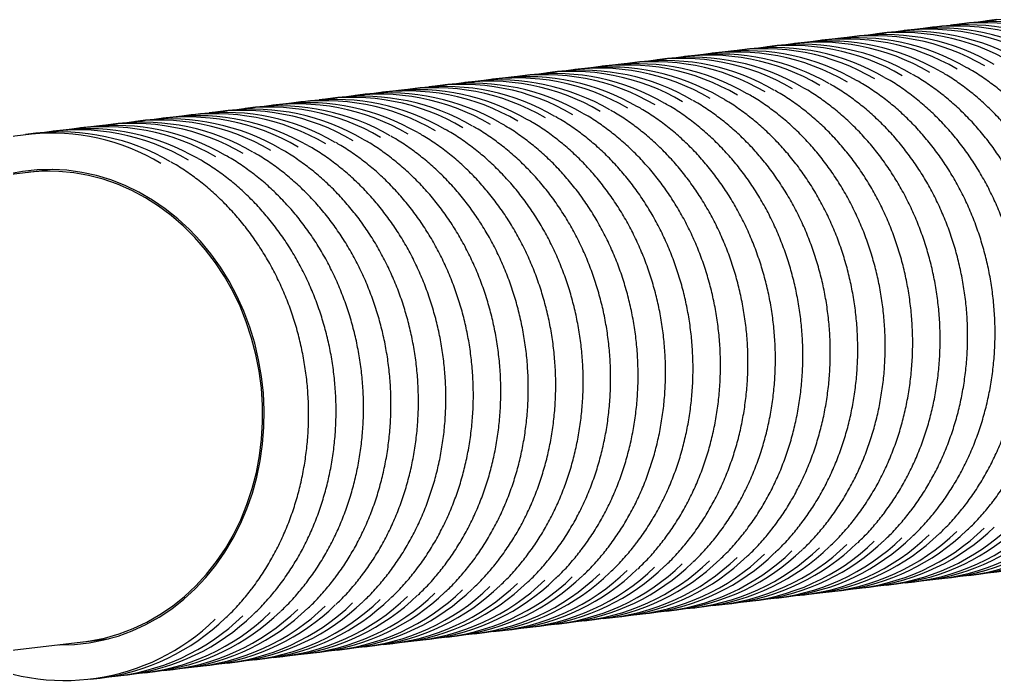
# Model space of a CAD drawing. Header units: millimetres. Extents: x 6 to 413, y 7 to 291.
# Drawn here: x 92.8 to 149.3, y 40.4 to 78.7 of the extents above; entities that cross this region are included whole.
import ezdxf

# ---------------------------------------------------------------- set-up
doc = ezdxf.new("R2010")
doc.units = ezdxf.units.MM

msp = doc.modelspace()

# ---------------------------------------------------------------- linework, layer by layer
at = {"color": 7, "linetype": 'Continuous', "lineweight": 25}
for p, q in [((149.4528, 78.6777), (148.864, 78.6081)), ((144.6753, 78.113), (144.0865, 78.0434)), ((146.2678, 78.3012), (145.679, 78.2316)), ((147.8603, 78.4894), (147.2715, 78.4198)), ((139.8978, 77.5483), (139.309, 77.4787)), ((141.4903, 77.7365), (140.9015, 77.6669)), ((143.0828, 77.9247), (142.494, 77.8551)), ((135.1203, 76.9836), (134.5316, 76.914)), ((136.7128, 77.1718), (136.1241, 77.1022)), ((138.3053, 77.36), (137.7166, 77.2904)), ((130.3428, 76.4189), (129.7541, 76.3493)), ((131.9353, 76.6071), (131.3466, 76.5375)), ((133.5278, 76.7953), (132.9391, 76.7257)), ((125.5653, 75.8542), (124.9766, 75.7846)), ((127.1578, 76.0424), (126.5691, 75.9728)), ((128.7503, 76.2306), (128.1616, 76.161)), ((120.7878, 75.2895), (120.1991, 75.2199)), ((122.3803, 75.4777), (121.7916, 75.4081)), ((123.9728, 75.6659), (123.3841, 75.5963)), ((116.0104, 74.7248), (115.4216, 74.6552)), ((117.6029, 74.913), (117.0141, 74.8434)), ((119.1954, 75.1012), (118.6066, 75.0316)), ((111.2329, 74.1601), (110.6441, 74.0905)), ((112.8254, 74.3483), (112.2366, 74.2787)), ((114.4179, 74.5365), (113.8291, 74.4669)), ((106.4554, 73.5954), (105.8666, 73.5258)), ((108.0479, 73.7836), (107.4591, 73.714)), ((109.6404, 73.9718), (109.0516, 73.9022)), ((101.6779, 73.0306), (101.0892, 72.9611)), ((103.2704, 73.2189), (102.6817, 73.1493)), ((104.8629, 73.4071), (104.2742, 73.3375)), ((96.9004, 72.4659), (96.3117, 72.3964)), ((98.4929, 72.6542), (97.9042, 72.5846)), ((100.0854, 72.8424), (99.4967, 72.7728)), ((93.7154, 72.0895), (93.1267, 72.0199)), ((95.3079, 72.2777), (94.7192, 72.2081)), ((94.7085, 69.9915), (78.8112, 68.1125)), ((94.7085, 69.9915), (93.2691, 69.8214)), ((147.8193, 46.4632), (148.4081, 46.5328)), ((143.0418, 45.8985), (143.6306, 45.9681)), ((144.6343, 46.0867), (145.2231, 46.1563)), ((146.2268, 46.275), (146.8156, 46.3446)), ((138.2644, 45.3338), (138.8531, 45.4034)), ((139.8568, 45.522), (140.4456, 45.5916)), ((141.4493, 45.7103), (142.0381, 45.7799)), ((133.4869, 44.7691), (134.0756, 44.8387)), ((135.0794, 44.9573), (135.6681, 45.0269)), ((136.6719, 45.1456), (137.2606, 45.2152)), ((128.7094, 44.2044), (129.2981, 44.274)), ((130.3019, 44.3926), (130.8906, 44.4622)), ((131.8944, 44.5809), (132.4831, 44.6505)), ((123.9319, 43.6397), (124.5206, 43.7093)), ((125.5244, 43.8279), (126.1131, 43.8975)), ((127.1169, 44.0162), (127.7056, 44.0858)), ((119.1544, 43.075), (119.7432, 43.1446)), ((120.7469, 43.2632), (121.3356, 43.3328)), ((122.3394, 43.4515), (122.9281, 43.5211)), ((82.0275, 40.9019), (97.9248, 42.781)), ((96.4854, 42.6108), (97.9248, 42.781)), ((114.3769, 42.5103), (114.9657, 42.5799)), ((115.9694, 42.6985), (116.5582, 42.7681)), ((117.5619, 42.8868), (118.1507, 42.9564)), ((109.5994, 41.9456), (110.1882, 42.0152)), ((111.1919, 42.1338), (111.7807, 42.2034)), ((112.7844, 42.3221), (113.3732, 42.3917)), ((104.822, 41.3809), (105.4107, 41.4505)), ((106.4145, 41.5691), (107.0032, 41.6387)), ((108.0069, 41.7574), (108.5957, 41.827)), ((100.0445, 40.8162), (100.6332, 40.8858)), ((101.637, 41.0044), (102.2257, 41.074)), ((103.2295, 41.1927), (103.8182, 41.2623)), ((96.8595, 40.4397), (97.4482, 40.5093)), ((98.452, 40.628), (99.0407, 40.6976))]:
    msp.add_line(p, q, dxfattribs=at)
at = {"color": 7, "linetype": 'Continuous', "lineweight": 25, "flags": 128}
for points in [[(95.0461, 42.4407), (95.097, 42.4398), (95.9586, 42.4618), (96.8146, 42.5539), (97.6608, 42.7157), (98.4928, 42.9462), (99.3063, 43.2444), (100.0973, 43.6086), (100.8617, 44.0371), (101.5957, 44.5277), (102.2953, 45.0778), (102.9572, 45.6846), (103.5779, 46.3452), (104.1542, 47.056), (104.6833, 47.8136), (105.1624, 48.6139), (105.5891, 49.453), (105.9613, 50.3265), (106.2769, 51.2301), (106.5345, 52.159), (106.7326, 53.1087), (106.8703, 54.0741), (106.947, 55.0505), (106.9621, 56.0328), (106.9156, 57.0161), (106.8078, 57.9953), (106.6392, 58.9654), (106.4106, 59.9215), (106.1233, 60.8587), (105.7787, 61.7723), (105.3785, 62.6575), (104.9249, 63.51), (104.42, 64.3252), (103.8665, 65.0992), (103.2671, 65.8278), (102.6251, 66.5075), (101.9435, 67.1348), (101.226, 67.7064), (100.476, 68.2195), (99.6976, 68.6714), (98.8946, 69.0598), (98.0711, 69.3828), (97.2314, 69.6386), (96.3796, 69.8261), (95.5202, 69.9443), (94.6575, 69.9924), (93.796, 69.9704), (92.9399, 69.8783), (92.0938, 69.7166)], [(96.4854, 42.6108), (96.8605, 42.6621), (97.7092, 42.8298), (98.5432, 43.0673), (99.3581, 43.3734), (100.1496, 43.7464), (100.9137, 44.1845), (101.6462, 44.6852), (102.3435, 45.2461), (103.0018, 45.8642), (103.6178, 46.5362), (104.1882, 47.2587), (104.7101, 48.028), (105.1807, 48.8399), (105.5976, 49.6902), (105.9586, 50.5746), (106.2619, 51.4884), (106.5057, 52.4268), (106.689, 53.385), (106.8107, 54.358), (106.8701, 55.3406), (106.867, 56.3279), (106.8015, 57.3145), (106.6737, 58.2954), (106.4845, 59.2654), (106.2347, 60.2196), (105.9257, 61.1529), (105.5592, 62.0605), (105.1369, 62.9375), (104.6611, 63.7796), (104.1344, 64.5822), (103.5594, 65.3412), (102.9391, 66.0526), (102.2767, 66.7127), (101.5758, 67.3181), (100.84, 67.8657), (100.0731, 68.3525), (99.2791, 68.776), (98.4622, 69.134), (97.6265, 69.4247), (96.7766, 69.6465), (95.9167, 69.7984), (95.0514, 69.8794), (94.1852, 69.8891), (93.3226, 69.8276), (93.2691, 69.8214)]]:
    msp.add_lwpolyline(points, dxfattribs=at)
at = {"color": 7, "linetype": 'Continuous', "lineweight": 25}
for centre, radius, start, end in [((150.2886, 66.0495), 12.6363, 59.4566, 98.76354), ((145.5111, 65.4848), 12.6363, 59.4566, 98.76354), ((146.0868, 65.5165), 12.6753, 59.6543, 96.39371), ((147.1036, 65.6731), 12.6363, 59.4566, 98.76354), ((147.6793, 65.7048), 12.6753, 59.6543, 96.39371), ((148.6961, 65.8613), 12.6363, 59.4566, 98.76354), ((149.2718, 65.893), 12.6753, 59.6543, 96.39371), ((140.7336, 64.9201), 12.6363, 59.4566, 98.76354), ((141.3093, 64.9518), 12.6753, 59.6543, 96.39371), ((142.3261, 65.1084), 12.6363, 59.4566, 98.76354), ((142.9018, 65.1401), 12.6753, 59.6543, 96.39371), ((143.9186, 65.2966), 12.6363, 59.4566, 98.76354), ((144.4943, 65.3283), 12.6753, 59.6543, 96.39371), ((135.9561, 64.3554), 12.6363, 59.4566, 98.76354), ((136.5318, 64.3871), 12.6753, 59.6543, 96.39371), ((137.5486, 64.5437), 12.6363, 59.4566, 98.76354), ((138.1243, 64.5754), 12.6753, 59.6543, 96.39371), ((139.1411, 64.7319), 12.6363, 59.4566, 98.76354), ((139.7168, 64.7636), 12.6753, 59.6543, 96.39371), ((131.1787, 63.7907), 12.6363, 59.4566, 98.76354), ((131.7543, 63.8224), 12.6753, 59.6543, 96.39371), ((132.7712, 63.979), 12.6363, 59.4566, 98.76354), ((133.3468, 64.0107), 12.6753, 59.6543, 96.39371), ((134.3637, 64.1672), 12.6363, 59.4566, 98.76354), ((134.9393, 64.1989), 12.6753, 59.6543, 96.39371), ((126.4012, 63.226), 12.6363, 59.4566, 98.76354), ((126.9768, 63.2577), 12.6753, 59.6543, 96.39371), ((127.9937, 63.4143), 12.6363, 59.4566, 98.76354), ((128.5693, 63.446), 12.6753, 59.6543, 96.39371), ((129.5862, 63.6025), 12.6363, 59.4566, 98.76354), ((130.1618, 63.6342), 12.6753, 59.6543, 96.39371), ((121.6237, 62.6613), 12.6363, 59.4566, 98.76354), ((122.1994, 62.693), 12.6753, 59.6543, 96.39371), ((123.2162, 62.8496), 12.6363, 59.4566, 98.76354), ((123.7919, 62.8813), 12.6753, 59.6543, 96.39371), ((124.8087, 63.0378), 12.6363, 59.4566, 98.76354), ((125.3844, 63.0695), 12.6753, 59.6543, 96.39371), ((116.8462, 62.0966), 12.6363, 59.4566, 98.76354), ((117.4219, 62.1283), 12.6753, 59.6543, 96.39371), ((118.4387, 62.2849), 12.6363, 59.4566, 98.76354), ((119.0144, 62.3166), 12.6753, 59.6543, 96.39371), ((120.0312, 62.4731), 12.6363, 59.4566, 98.76354), ((120.6069, 62.5048), 12.6753, 59.6543, 96.39371), ((112.0687, 61.5319), 12.6363, 59.4566, 98.76354), ((112.6444, 61.5636), 12.6753, 59.6543, 96.39371), ((113.6612, 61.7202), 12.6363, 59.4566, 98.76354), ((114.2369, 61.7519), 12.6753, 59.6543, 96.39371), ((115.2537, 61.9084), 12.6363, 59.4566, 98.76354), ((115.8294, 61.9401), 12.6753, 59.6543, 96.39371), ((107.2912, 60.9672), 12.6363, 59.4566, 98.76354), ((107.8669, 60.9989), 12.6753, 59.6543, 96.39371), ((108.8837, 61.1555), 12.6363, 59.4566, 98.76354), ((109.4594, 61.1872), 12.6753, 59.6543, 96.39371), ((110.4762, 61.3437), 12.6363, 59.4566, 98.76354), ((111.0519, 61.3754), 12.6753, 59.6543, 96.39371), ((102.5137, 60.4025), 12.6363, 59.4566, 98.76354), ((103.0894, 60.4342), 12.6753, 59.6543, 96.39371), ((104.1062, 60.5908), 12.6363, 59.4566, 98.76354), ((104.6819, 60.6225), 12.6753, 59.6543, 96.39371), ((105.6987, 60.779), 12.6363, 59.4566, 98.76354), ((106.2744, 60.8107), 12.6753, 59.6543, 96.39371), ((97.7363, 59.8378), 12.6363, 59.4566, 98.76354), ((98.3119, 59.8695), 12.6753, 59.6543, 96.39371), ((99.3288, 60.026), 12.6363, 59.4566, 98.76354), ((99.9044, 60.0578), 12.6753, 59.6543, 96.39371), ((100.9213, 60.2143), 12.6363, 59.4566, 98.76354), ((101.4969, 60.246), 12.6753, 59.6543, 96.39371), ((94.5984, 59.6185), 12.4771, 59.2764, 131.19443), ((95.1269, 59.4931), 12.6753, 59.6543, 96.39371), ((96.1438, 59.6496), 12.6363, 59.4566, 98.76354), ((96.7194, 59.6813), 12.6753, 59.6543, 96.39371), ((145.252, 58.924), 12.6762, 277.08526, 314.15208), ((146.2717, 59.0201), 12.649, 274.73671, 314.17639), ((146.8445, 59.1122), 12.6762, 277.08526, 314.15208), ((147.8642, 59.2083), 12.649, 274.73671, 314.17639), ((139.9017, 58.2672), 12.649, 274.73671, 314.17639), ((140.4745, 58.3593), 12.6762, 277.08526, 314.15208), ((141.4942, 58.4554), 12.649, 274.73671, 314.17639), ((142.067, 58.5475), 12.6762, 277.08526, 314.15208), ((143.0867, 58.6436), 12.649, 274.73671, 314.17639), ((143.6595, 58.7358), 12.6762, 277.08526, 314.15208), ((144.6792, 58.8319), 12.649, 274.73671, 314.17639), ((135.1242, 57.7025), 12.649, 274.73671, 314.17639), ((135.697, 57.7946), 12.6762, 277.08526, 314.15208), ((136.7167, 57.8907), 12.649, 274.73671, 314.17639), ((137.2895, 57.9828), 12.6762, 277.08526, 314.15208), ((138.3092, 58.0789), 12.649, 274.73671, 314.17639), ((138.882, 58.1711), 12.6762, 277.08526, 314.15208), ((130.3467, 57.1378), 12.649, 274.73671, 314.17639), ((130.9195, 57.2299), 12.6762, 277.08526, 314.15208), ((131.9392, 57.326), 12.649, 274.73671, 314.17639), ((132.512, 57.4181), 12.6762, 277.08526, 314.15208), ((133.5317, 57.5142), 12.649, 274.73671, 314.17639), ((134.1045, 57.6064), 12.6762, 277.08526, 314.15208), ((125.5693, 56.5731), 12.649, 274.73671, 314.17639), ((126.1421, 56.6652), 12.6762, 277.08526, 314.15208), ((127.1618, 56.7613), 12.649, 274.73671, 314.17639), ((127.7346, 56.8534), 12.6762, 277.08526, 314.15208), ((128.7543, 56.9495), 12.649, 274.73671, 314.17639), ((129.3271, 57.0417), 12.6762, 277.08526, 314.15208), ((120.7918, 56.0084), 12.649, 274.73671, 314.17639), ((121.3646, 56.1005), 12.6762, 277.08526, 314.15208), ((122.3843, 56.1966), 12.649, 274.73671, 314.17639), ((122.9571, 56.2887), 12.6762, 277.08526, 314.15208), ((123.9768, 56.3848), 12.649, 274.73671, 314.17639), ((124.5496, 56.477), 12.6762, 277.08526, 314.15208), ((116.0143, 55.4437), 12.649, 274.73671, 314.17639), ((116.5871, 55.5358), 12.6762, 277.08526, 314.15208), ((117.6068, 55.6319), 12.649, 274.73671, 314.17639), ((118.1796, 55.724), 12.6762, 277.08526, 314.15208), ((119.1993, 55.8201), 12.649, 274.73671, 314.17639), ((119.7721, 55.9123), 12.6762, 277.08526, 314.15208), ((111.2368, 54.879), 12.649, 274.73671, 314.17639), ((111.8096, 54.9711), 12.6762, 277.08526, 314.15208), ((112.8293, 55.0672), 12.649, 274.73671, 314.17639), ((113.4021, 55.1593), 12.6762, 277.08526, 314.15208), ((114.4218, 55.2554), 12.649, 274.73671, 314.17639), ((114.9946, 55.3476), 12.6762, 277.08526, 314.15208), ((106.4593, 54.3143), 12.649, 274.73671, 314.17639), ((107.0321, 54.4064), 12.6762, 277.08526, 314.15208), ((108.0518, 54.5025), 12.649, 274.73671, 314.17639), ((108.6246, 54.5946), 12.6762, 277.08526, 314.15208), ((109.6443, 54.6907), 12.649, 274.73671, 314.17639), ((110.2171, 54.7829), 12.6762, 277.08526, 314.15208), ((101.6818, 53.7496), 12.649, 274.73671, 314.17639), ((102.2546, 53.8417), 12.6762, 277.08526, 314.15208), ((103.2743, 53.9378), 12.649, 274.73671, 314.17639), ((103.8471, 54.0299), 12.6762, 277.08526, 314.15208), ((104.8668, 54.126), 12.649, 274.73671, 314.17639), ((105.4396, 54.2182), 12.6762, 277.08526, 314.15208), ((96.9044, 53.1849), 12.649, 274.73671, 314.17639), ((97.4772, 53.277), 12.6762, 277.08526, 314.15208), ((98.4968, 53.3731), 12.649, 274.73671, 314.17639), ((99.0696, 53.4652), 12.6762, 277.08526, 314.15208), ((100.0893, 53.5613), 12.649, 274.73671, 314.17639), ((100.6621, 53.6535), 12.6762, 277.08526, 314.15208), ((95.3981, 52.8539), 12.4866, 242.31721, 314.34893), ((95.8847, 53.0888), 12.6762, 277.08526, 314.15208)]:
    msp.add_arc(centre, radius, start, end, dxfattribs=at)
for points, knots in [([(152.4833, 51.2191), (152.5816, 51.3525), (152.8655, 51.7377), (153.3016, 52.4058), (153.775, 53.2332), (154.2001, 54.0951), (154.5759, 54.9873), (154.9007, 55.9066), (155.1733, 56.8491), (155.3925, 57.8111), (155.5576, 58.7889), (155.6678, 59.7785), (155.7227, 60.7759), (155.7221, 61.7773), (155.666, 62.7787), (155.5546, 63.7759), (155.3884, 64.7652), (155.1679, 65.7426), (154.8942, 66.7041), (154.5682, 67.646), (154.1913, 68.5644), (153.7649, 69.4559), (153.2908, 70.3167), (152.7707, 71.1435), (152.2069, 71.9329), (151.6015, 72.6819), (150.9569, 73.3875), (150.2756, 74.0465), (149.5608, 74.6576), (148.8135, 75.2137), (148.2052, 75.6217), (147.8388, 75.8241), (147.7397, 75.8789)], [0, 0, 0, 0, 0.0183159, 0.0528918, 0.0874748, 0.1220631, 0.156656, 0.1912528, 0.225853, 0.2604559, 0.2950612, 0.3296683, 0.3642771, 0.3988871, 0.4334981, 0.4681098, 0.5027222, 0.5373349, 0.5719477, 0.6065605, 0.6411728, 0.6757845, 0.7103952, 0.7450043, 0.7796115, 0.814216, 0.8488173, 0.8834146, 0.9180071, 0.952594, 0.9871746, 1, 1, 1, 1]), ([(147.7058, 50.6544), (147.8041, 50.7878), (148.088, 51.173), (148.5241, 51.8411), (148.9975, 52.6685), (149.4226, 53.5304), (149.7984, 54.4226), (150.1232, 55.3419), (150.3958, 56.2844), (150.615, 57.2464), (150.7801, 58.2242), (150.8903, 59.2138), (150.9452, 60.2112), (150.9446, 61.2126), (150.8885, 62.214), (150.7771, 63.2112), (150.6109, 64.2005), (150.3905, 65.1779), (150.1167, 66.1394), (149.7907, 67.0813), (149.4138, 67.9997), (148.9874, 68.8912), (148.5133, 69.752), (147.9933, 70.5788), (147.4294, 71.3682), (146.824, 72.1172), (146.1794, 72.8228), (145.4981, 73.4818), (144.7833, 74.0929), (144.036, 74.649), (143.4277, 75.057), (143.0614, 75.2594), (142.9622, 75.3142)], [0, 0, 0, 0, 0.0183159, 0.0528918, 0.0874748, 0.1220631, 0.156656, 0.1912528, 0.225853, 0.2604559, 0.2950612, 0.3296683, 0.3642771, 0.3988871, 0.4334981, 0.4681098, 0.5027222, 0.5373349, 0.5719477, 0.6065605, 0.6411728, 0.6757845, 0.7103952, 0.7450043, 0.7796115, 0.814216, 0.8488173, 0.8834146, 0.9180071, 0.952594, 0.9871746, 1, 1, 1, 1]), ([(149.2983, 50.8427), (149.3966, 50.976), (149.6805, 51.3612), (150.1166, 52.0294), (150.59, 52.8567), (151.0151, 53.7186), (151.3909, 54.6109), (151.7157, 55.5301), (151.9883, 56.4726), (152.2075, 57.4347), (152.3726, 58.4124), (152.4828, 59.402), (152.5377, 60.3995), (152.5371, 61.4009), (152.481, 62.4022), (152.3696, 63.3995), (152.2034, 64.3888), (151.983, 65.3661), (151.7092, 66.3276), (151.3832, 67.2695), (151.0063, 68.188), (150.5799, 69.0794), (150.1058, 69.9402), (149.5858, 70.767), (149.0219, 71.5565), (148.4165, 72.3055), (147.7719, 73.011), (147.0906, 73.6701), (146.3758, 74.2812), (145.6285, 74.8372), (145.0202, 75.2452), (144.6539, 75.4477), (144.5547, 75.5024)], [0, 0, 0, 0, 0.0183159, 0.0528918, 0.0874748, 0.1220631, 0.156656, 0.1912528, 0.225853, 0.2604559, 0.2950612, 0.3296683, 0.3642771, 0.3988871, 0.4334981, 0.4681098, 0.5027222, 0.5373349, 0.5719477, 0.6065605, 0.6411728, 0.6757845, 0.7103952, 0.7450043, 0.7796115, 0.814216, 0.8488173, 0.8834146, 0.9180071, 0.952594, 0.9871746, 1, 1, 1, 1]), ([(150.8908, 51.0309), (150.9891, 51.1643), (151.273, 51.5494), (151.7091, 52.2176), (152.1825, 53.045), (152.6076, 53.9069), (152.9834, 54.7991), (153.3082, 55.7183), (153.5808, 56.6609), (153.8, 57.6229), (153.9651, 58.6007), (154.0753, 59.5902), (154.1302, 60.5877), (154.1296, 61.5891), (154.0735, 62.5904), (153.9621, 63.5877), (153.7959, 64.577), (153.5754, 65.5543), (153.3017, 66.5159), (152.9757, 67.4577), (152.5988, 68.3762), (152.1724, 69.2676), (151.6983, 70.1285), (151.1783, 70.9552), (150.6144, 71.7447), (150.009, 72.4937), (149.3644, 73.1993), (148.6831, 73.8583), (147.9683, 74.4694), (147.221, 75.0255), (146.6127, 75.4335), (146.2463, 75.6359), (146.1472, 75.6907)], [0, 0, 0, 0, 0.0183159, 0.0528918, 0.0874748, 0.1220631, 0.156656, 0.1912528, 0.225853, 0.2604559, 0.2950612, 0.3296683, 0.3642771, 0.3988871, 0.4334981, 0.4681098, 0.5027222, 0.5373349, 0.5719477, 0.6065605, 0.6411728, 0.6757845, 0.7103952, 0.7450043, 0.7796115, 0.814216, 0.8488173, 0.8834146, 0.9180071, 0.952594, 0.9871746, 1, 1, 1, 1]), ([(142.9283, 50.0897), (143.0266, 50.2231), (143.3105, 50.6083), (143.7466, 51.2764), (144.22, 52.1038), (144.6451, 52.9657), (145.0209, 53.8579), (145.3457, 54.7772), (145.6183, 55.7197), (145.8375, 56.6817), (146.0026, 57.6595), (146.1128, 58.6491), (146.1677, 59.6465), (146.1671, 60.6479), (146.111, 61.6493), (145.9996, 62.6465), (145.8334, 63.6358), (145.613, 64.6132), (145.3392, 65.5747), (145.0133, 66.5166), (144.6363, 67.435), (144.21, 68.3265), (143.7358, 69.1873), (143.2158, 70.0141), (142.6519, 70.8035), (142.0465, 71.5525), (141.4019, 72.2581), (140.7206, 72.9171), (140.0058, 73.5282), (139.2585, 74.0843), (138.6502, 74.4923), (138.2839, 74.6947), (138.1848, 74.7495)], [0, 0, 0, 0, 0.0183159, 0.0528918, 0.0874748, 0.1220631, 0.156656, 0.1912528, 0.225853, 0.2604559, 0.2950612, 0.3296683, 0.3642771, 0.3988871, 0.4334981, 0.4681098, 0.5027222, 0.5373349, 0.5719477, 0.6065605, 0.6411728, 0.6757845, 0.7103952, 0.7450043, 0.7796115, 0.814216, 0.8488173, 0.8834146, 0.9180071, 0.952594, 0.9871746, 1, 1, 1, 1]), ([(144.5208, 50.278), (144.6191, 50.4113), (144.903, 50.7965), (145.3391, 51.4647), (145.8125, 52.292), (146.2376, 53.1539), (146.6134, 54.0462), (146.9382, 54.9654), (147.2108, 55.9079), (147.43, 56.87), (147.5951, 57.8477), (147.7053, 58.8373), (147.7602, 59.8348), (147.7596, 60.8362), (147.7035, 61.8375), (147.5921, 62.8348), (147.4259, 63.8241), (147.2055, 64.8014), (146.9317, 65.7629), (146.6057, 66.7048), (146.2288, 67.6233), (145.8024, 68.5147), (145.3283, 69.3755), (144.8083, 70.2023), (144.2444, 70.9918), (143.639, 71.7408), (142.9944, 72.4463), (142.3131, 73.1054), (141.5983, 73.7165), (140.851, 74.2725), (140.2427, 74.6805), (139.8764, 74.883), (139.7773, 74.9377)], [0, 0, 0, 0, 0.0183159, 0.0528918, 0.0874748, 0.1220631, 0.156656, 0.1912528, 0.225853, 0.2604559, 0.2950612, 0.3296683, 0.3642771, 0.3988871, 0.4334981, 0.4681098, 0.5027222, 0.5373349, 0.5719477, 0.6065605, 0.6411728, 0.6757845, 0.7103952, 0.7450043, 0.7796115, 0.814216, 0.8488173, 0.8834146, 0.9180071, 0.952594, 0.9871746, 1, 1, 1, 1]), ([(146.1133, 50.4662), (146.2116, 50.5996), (146.4955, 50.9847), (146.9316, 51.6529), (147.405, 52.4803), (147.8301, 53.3422), (148.2059, 54.2344), (148.5307, 55.1536), (148.8033, 56.0962), (149.0225, 57.0582), (149.1876, 58.036), (149.2978, 59.0255), (149.3527, 60.023), (149.3521, 61.0244), (149.296, 62.0257), (149.1846, 63.023), (149.0184, 64.0123), (148.798, 64.9896), (148.5242, 65.9512), (148.1982, 66.893), (147.8213, 67.8115), (147.3949, 68.7029), (146.9208, 69.5638), (146.4008, 70.3905), (145.8369, 71.18), (145.2315, 71.929), (144.5869, 72.6346), (143.9056, 73.2936), (143.1908, 73.9047), (142.4435, 74.4608), (141.8352, 74.8688), (141.4689, 75.0712), (141.3698, 75.126)], [0, 0, 0, 0, 0.0183159, 0.0528918, 0.0874748, 0.1220631, 0.156656, 0.1912528, 0.225853, 0.2604559, 0.2950612, 0.3296683, 0.3642771, 0.3988871, 0.4334981, 0.4681098, 0.5027222, 0.5373349, 0.5719477, 0.6065605, 0.6411728, 0.6757845, 0.7103952, 0.7450043, 0.7796115, 0.814216, 0.8488173, 0.8834146, 0.9180071, 0.952594, 0.9871746, 1, 1, 1, 1]), ([(138.1508, 49.525), (138.2491, 49.6584), (138.533, 50.0435), (138.9691, 50.7117), (139.4425, 51.5391), (139.8676, 52.401), (140.2434, 53.2932), (140.5682, 54.2125), (140.8408, 55.155), (141.06, 56.117), (141.2251, 57.0948), (141.3353, 58.0844), (141.3902, 59.0818), (141.3896, 60.0832), (141.3335, 61.0846), (141.2221, 62.0818), (141.0559, 63.0711), (140.8355, 64.0485), (140.5617, 65.01), (140.2358, 65.9519), (139.8588, 66.8703), (139.4325, 67.7618), (138.9583, 68.6226), (138.4383, 69.4494), (137.8744, 70.2388), (137.269, 70.9878), (136.6244, 71.6934), (135.9431, 72.3524), (135.2284, 72.9635), (134.481, 73.5196), (133.8727, 73.9276), (133.5064, 74.13), (133.4073, 74.1848)], [0, 0, 0, 0, 0.0183159, 0.0528918, 0.0874748, 0.1220631, 0.156656, 0.1912528, 0.225853, 0.2604559, 0.2950612, 0.3296683, 0.3642771, 0.3988871, 0.4334981, 0.4681098, 0.5027222, 0.5373349, 0.5719477, 0.6065605, 0.6411728, 0.6757845, 0.7103952, 0.7450043, 0.7796115, 0.814216, 0.8488173, 0.8834146, 0.9180071, 0.952594, 0.9871746, 1, 1, 1, 1]), ([(139.7433, 49.7133), (139.8416, 49.8466), (140.1255, 50.2318), (140.5616, 50.9), (141.035, 51.7273), (141.4601, 52.5892), (141.8359, 53.4815), (142.1607, 54.4007), (142.4333, 55.3432), (142.6525, 56.3053), (142.8176, 57.283), (142.9278, 58.2726), (142.9827, 59.2701), (142.9821, 60.2715), (142.926, 61.2728), (142.8146, 62.2701), (142.6484, 63.2594), (142.428, 64.2367), (142.1542, 65.1982), (141.8283, 66.1401), (141.4513, 67.0586), (141.025, 67.95), (140.5508, 68.8108), (140.0308, 69.6376), (139.4669, 70.4271), (138.8615, 71.1761), (138.2169, 71.8816), (137.5356, 72.5407), (136.8209, 73.1518), (136.0735, 73.7078), (135.4652, 74.1158), (135.0989, 74.3183), (134.9998, 74.373)], [0, 0, 0, 0, 0.0183159, 0.0528918, 0.0874748, 0.1220631, 0.156656, 0.1912528, 0.225853, 0.2604559, 0.2950612, 0.3296683, 0.3642771, 0.3988871, 0.4334981, 0.4681098, 0.5027222, 0.5373349, 0.5719477, 0.6065605, 0.6411728, 0.6757845, 0.7103952, 0.7450043, 0.7796115, 0.814216, 0.8488173, 0.8834146, 0.9180071, 0.952594, 0.9871746, 1, 1, 1, 1]), ([(141.3358, 49.9015), (141.4341, 50.0349), (141.718, 50.42), (142.1541, 51.0882), (142.6275, 51.9156), (143.0526, 52.7775), (143.4284, 53.6697), (143.7532, 54.5889), (144.0258, 55.5315), (144.245, 56.4935), (144.4101, 57.4713), (144.5203, 58.4608), (144.5752, 59.4583), (144.5746, 60.4597), (144.5185, 61.461), (144.4071, 62.4583), (144.2409, 63.4476), (144.0205, 64.4249), (143.7467, 65.3865), (143.4208, 66.3283), (143.0438, 67.2468), (142.6175, 68.1382), (142.1433, 68.999), (141.6233, 69.8258), (141.0594, 70.6153), (140.454, 71.3643), (139.8094, 72.0699), (139.1281, 72.7289), (138.4133, 73.34), (137.666, 73.8961), (137.0577, 74.3041), (136.6914, 74.5065), (136.5923, 74.5613)], [0, 0, 0, 0, 0.0183159, 0.0528918, 0.0874748, 0.1220631, 0.156656, 0.1912528, 0.225853, 0.2604559, 0.2950612, 0.3296683, 0.3642771, 0.3988871, 0.4334981, 0.4681098, 0.5027222, 0.5373349, 0.5719477, 0.6065605, 0.6411728, 0.6757845, 0.7103952, 0.7450043, 0.7796115, 0.814216, 0.8488173, 0.8834146, 0.9180071, 0.952594, 0.9871746, 1, 1, 1, 1]), ([(133.3733, 48.9603), (133.4716, 49.0937), (133.7556, 49.4788), (134.1917, 50.147), (134.6651, 50.9744), (135.0901, 51.8363), (135.4659, 52.7285), (135.7907, 53.6478), (136.0633, 54.5903), (136.2826, 55.5523), (136.4476, 56.5301), (136.5578, 57.5197), (136.6127, 58.5171), (136.6121, 59.5185), (136.556, 60.5199), (136.4447, 61.5171), (136.2784, 62.5064), (136.058, 63.4838), (135.7843, 64.4453), (135.4583, 65.3872), (135.0814, 66.3056), (134.655, 67.1971), (134.1808, 68.0579), (133.6608, 68.8847), (133.097, 69.6741), (132.4915, 70.4231), (131.8469, 71.1287), (131.1656, 71.7877), (130.4509, 72.3988), (129.7035, 72.9549), (129.0952, 73.3629), (128.7289, 73.5653), (128.6298, 73.6201)], [0, 0, 0, 0, 0.0183159, 0.0528918, 0.0874748, 0.1220631, 0.156656, 0.1912528, 0.225853, 0.2604559, 0.2950612, 0.3296683, 0.3642771, 0.3988871, 0.4334981, 0.4681098, 0.5027222, 0.5373349, 0.5719477, 0.6065605, 0.6411728, 0.6757845, 0.7103952, 0.7450043, 0.7796115, 0.814216, 0.8488173, 0.8834146, 0.9180071, 0.952594, 0.9871746, 1, 1, 1, 1]), ([(134.9658, 49.1486), (135.0641, 49.2819), (135.3481, 49.6671), (135.7842, 50.3353), (136.2576, 51.1626), (136.6826, 52.0245), (137.0584, 52.9168), (137.3832, 53.836), (137.6558, 54.7785), (137.8751, 55.7406), (138.0401, 56.7183), (138.1503, 57.7079), (138.2052, 58.7054), (138.2046, 59.7068), (138.1485, 60.7081), (138.0372, 61.7054), (137.8709, 62.6947), (137.6505, 63.672), (137.3768, 64.6335), (137.0508, 65.5754), (136.6739, 66.4939), (136.2475, 67.3853), (135.7733, 68.2461), (135.2533, 69.0729), (134.6895, 69.8624), (134.084, 70.6114), (133.4394, 71.3169), (132.7581, 71.976), (132.0434, 72.5871), (131.296, 73.1431), (130.6877, 73.5511), (130.3214, 73.7536), (130.2223, 73.8083)], [0, 0, 0, 0, 0.0183159, 0.0528918, 0.0874748, 0.1220631, 0.156656, 0.1912528, 0.225853, 0.2604559, 0.2950612, 0.3296683, 0.3642771, 0.3988871, 0.4334981, 0.4681098, 0.5027222, 0.5373349, 0.5719477, 0.6065605, 0.6411728, 0.6757845, 0.7103952, 0.7450043, 0.7796115, 0.814216, 0.8488173, 0.8834146, 0.9180071, 0.952594, 0.9871746, 1, 1, 1, 1]), ([(136.5583, 49.3368), (136.6566, 49.4702), (136.9406, 49.8553), (137.3766, 50.5235), (137.8501, 51.3509), (138.2751, 52.2128), (138.6509, 53.105), (138.9757, 54.0242), (139.2483, 54.9668), (139.4676, 55.9288), (139.6326, 56.9066), (139.7428, 57.8961), (139.7977, 58.8936), (139.7971, 59.895), (139.741, 60.8963), (139.6296, 61.8936), (139.4634, 62.8829), (139.243, 63.8602), (138.9692, 64.8218), (138.6433, 65.7636), (138.2663, 66.6821), (137.84, 67.5735), (137.3658, 68.4343), (136.8458, 69.2611), (136.2819, 70.0506), (135.6765, 70.7996), (135.0319, 71.5052), (134.3506, 72.1642), (133.6359, 72.7753), (132.8885, 73.3313), (132.2802, 73.7394), (131.9139, 73.9418), (131.8148, 73.9966)], [0, 0, 0, 0, 0.0183159, 0.0528918, 0.0874748, 0.1220631, 0.156656, 0.1912528, 0.225853, 0.2604559, 0.2950612, 0.3296683, 0.3642771, 0.3988871, 0.4334981, 0.4681098, 0.5027222, 0.5373349, 0.5719477, 0.6065605, 0.6411728, 0.6757845, 0.7103952, 0.7450043, 0.7796115, 0.814216, 0.8488173, 0.8834146, 0.9180071, 0.952594, 0.9871746, 1, 1, 1, 1]), ([(128.5958, 48.3956), (128.6942, 48.529), (128.9781, 48.9141), (129.4142, 49.5823), (129.8876, 50.4097), (130.3127, 51.2716), (130.6884, 52.1638), (131.0133, 53.0831), (131.2858, 54.0256), (131.5051, 54.9876), (131.6701, 55.9654), (131.7803, 56.955), (131.8353, 57.9524), (131.8347, 58.9538), (131.7786, 59.9552), (131.6672, 60.9524), (131.5009, 61.9417), (131.2805, 62.9191), (131.0068, 63.8806), (130.6808, 64.8225), (130.3039, 65.7409), (129.8775, 66.6324), (129.4034, 67.4932), (128.8833, 68.32), (128.3195, 69.1094), (127.714, 69.8584), (127.0695, 70.564), (126.3882, 71.223), (125.6734, 71.8341), (124.926, 72.3902), (124.3178, 72.7982), (123.9514, 73.0006), (123.8523, 73.0554)], [0, 0, 0, 0, 0.0183159, 0.0528918, 0.0874748, 0.1220631, 0.156656, 0.1912528, 0.225853, 0.2604559, 0.2950612, 0.3296683, 0.3642771, 0.3988871, 0.4334981, 0.4681098, 0.5027222, 0.5373349, 0.5719477, 0.6065605, 0.6411728, 0.6757845, 0.7103952, 0.7450043, 0.7796115, 0.814216, 0.8488173, 0.8834146, 0.9180071, 0.952594, 0.9871746, 1, 1, 1, 1]), ([(130.1883, 48.5839), (130.2867, 48.7172), (130.5706, 49.1024), (131.0067, 49.7706), (131.4801, 50.5979), (131.9052, 51.4598), (132.2809, 52.3521), (132.6057, 53.2713), (132.8783, 54.2138), (133.0976, 55.1759), (133.2626, 56.1536), (133.3728, 57.1432), (133.4277, 58.1407), (133.4272, 59.1421), (133.3711, 60.1434), (133.2597, 61.1407), (133.0934, 62.13), (132.873, 63.1073), (132.5993, 64.0688), (132.2733, 65.0107), (131.8964, 65.9292), (131.47, 66.8206), (130.9958, 67.6814), (130.4758, 68.5082), (129.912, 69.2977), (129.3065, 70.0466), (128.662, 70.7522), (127.9807, 71.4113), (127.2659, 72.0224), (126.5185, 72.5784), (125.9102, 72.9864), (125.5439, 73.1889), (125.4448, 73.2436)], [0, 0, 0, 0, 0.0183159, 0.0528918, 0.0874748, 0.1220631, 0.156656, 0.1912528, 0.225853, 0.2604559, 0.2950612, 0.3296683, 0.3642771, 0.3988871, 0.4334981, 0.4681098, 0.5027222, 0.5373349, 0.5719477, 0.6065605, 0.6411728, 0.6757845, 0.7103952, 0.7450043, 0.7796115, 0.814216, 0.8488173, 0.8834146, 0.9180071, 0.952594, 0.9871746, 1, 1, 1, 1]), ([(131.7808, 48.7721), (131.8792, 48.9055), (132.1631, 49.2906), (132.5992, 49.9588), (133.0726, 50.7862), (133.4976, 51.6481), (133.8734, 52.5403), (134.1982, 53.4595), (134.4708, 54.4021), (134.6901, 55.3641), (134.8551, 56.3419), (134.9653, 57.3314), (135.0202, 58.3289), (135.0196, 59.3303), (134.9635, 60.3316), (134.8522, 61.3289), (134.6859, 62.3182), (134.4655, 63.2955), (134.1918, 64.257), (133.8658, 65.1989), (133.4889, 66.1174), (133.0625, 67.0088), (132.5883, 67.8696), (132.0683, 68.6964), (131.5045, 69.4859), (130.899, 70.2349), (130.2544, 70.9405), (129.5731, 71.5995), (128.8584, 72.2106), (128.111, 72.7666), (127.5027, 73.1747), (127.1364, 73.3771), (127.0373, 73.4319)], [0, 0, 0, 0, 0.0183159, 0.0528918, 0.0874748, 0.1220631, 0.156656, 0.1912528, 0.225853, 0.2604559, 0.2950612, 0.3296683, 0.3642771, 0.3988871, 0.4334981, 0.4681098, 0.5027222, 0.5373349, 0.5719477, 0.6065605, 0.6411728, 0.6757845, 0.7103952, 0.7450043, 0.7796115, 0.814216, 0.8488173, 0.8834146, 0.9180071, 0.952594, 0.9871746, 1, 1, 1, 1]), ([(123.8184, 47.8309), (123.9167, 47.9643), (124.2006, 48.3494), (124.6367, 49.0176), (125.1101, 49.845), (125.5352, 50.7069), (125.911, 51.5991), (126.2358, 52.5184), (126.5083, 53.4609), (126.7276, 54.4229), (126.8926, 55.4007), (127.0029, 56.3903), (127.0578, 57.3877), (127.0572, 58.3891), (127.0011, 59.3905), (126.8897, 60.3877), (126.7235, 61.377), (126.503, 62.3544), (126.2293, 63.3159), (125.9033, 64.2578), (125.5264, 65.1762), (125.1, 66.0677), (124.6259, 66.9285), (124.1058, 67.7553), (123.542, 68.5447), (122.9366, 69.2937), (122.292, 69.9993), (121.6107, 70.6583), (120.8959, 71.2694), (120.1485, 71.8255), (119.5403, 72.2335), (119.1739, 72.4359), (119.0748, 72.4907)], [0, 0, 0, 0, 0.0183159, 0.0528918, 0.0874748, 0.1220631, 0.156656, 0.1912528, 0.225853, 0.2604559, 0.2950612, 0.3296683, 0.3642771, 0.3988871, 0.4334981, 0.4681098, 0.5027222, 0.5373349, 0.5719477, 0.6065605, 0.6411728, 0.6757845, 0.7103952, 0.7450043, 0.7796115, 0.814216, 0.8488173, 0.8834146, 0.9180071, 0.952594, 0.9871746, 1, 1, 1, 1]), ([(125.4109, 48.0191), (125.5092, 48.1525), (125.7931, 48.5377), (126.2292, 49.2059), (126.7026, 50.0332), (127.1277, 50.8951), (127.5035, 51.7874), (127.8283, 52.7066), (128.1008, 53.6491), (128.3201, 54.6112), (128.4851, 55.5889), (128.5953, 56.5785), (128.6503, 57.576), (128.6497, 58.5774), (128.5936, 59.5787), (128.4822, 60.576), (128.3159, 61.5653), (128.0955, 62.5426), (127.8218, 63.5041), (127.4958, 64.446), (127.1189, 65.3645), (126.6925, 66.2559), (126.2184, 67.1167), (125.6983, 67.9435), (125.1345, 68.733), (124.529, 69.4819), (123.8845, 70.1875), (123.2032, 70.8466), (122.4884, 71.4577), (121.741, 72.0137), (121.1328, 72.4217), (120.7664, 72.6242), (120.6673, 72.6789)], [0, 0, 0, 0, 0.0183159, 0.0528918, 0.0874748, 0.1220631, 0.156656, 0.1912528, 0.225853, 0.2604559, 0.2950612, 0.3296683, 0.3642771, 0.3988871, 0.4334981, 0.4681098, 0.5027222, 0.5373349, 0.5719477, 0.6065605, 0.6411728, 0.6757845, 0.7103952, 0.7450043, 0.7796115, 0.814216, 0.8488173, 0.8834146, 0.9180071, 0.952594, 0.9871746, 1, 1, 1, 1]), ([(127.0034, 48.2074), (127.1017, 48.3408), (127.3856, 48.7259), (127.8217, 49.3941), (128.2951, 50.2215), (128.7202, 51.0834), (129.096, 51.9756), (129.4208, 52.8948), (129.6933, 53.8373), (129.9126, 54.7994), (130.0776, 55.7772), (130.1878, 56.7667), (130.2428, 57.7642), (130.2422, 58.7656), (130.1861, 59.7669), (130.0747, 60.7642), (129.9084, 61.7535), (129.688, 62.7308), (129.4143, 63.6923), (129.0883, 64.6342), (128.7114, 65.5527), (128.285, 66.4441), (127.8109, 67.3049), (127.2908, 68.1317), (126.727, 68.9212), (126.1215, 69.6702), (125.477, 70.3758), (124.7957, 71.0348), (124.0809, 71.6459), (123.3335, 72.2019), (122.7253, 72.61), (122.3589, 72.8124), (122.2598, 72.8671)], [0, 0, 0, 0, 0.0183159, 0.0528918, 0.0874748, 0.1220631, 0.156656, 0.1912528, 0.225853, 0.2604559, 0.2950612, 0.3296683, 0.3642771, 0.3988871, 0.4334981, 0.4681098, 0.5027222, 0.5373349, 0.5719477, 0.6065605, 0.6411728, 0.6757845, 0.7103952, 0.7450043, 0.7796115, 0.814216, 0.8488173, 0.8834146, 0.9180071, 0.952594, 0.9871746, 1, 1, 1, 1]), ([(119.0409, 47.2662), (119.1392, 47.3996), (119.4231, 47.7847), (119.8592, 48.4529), (120.3326, 49.2803), (120.7577, 50.1422), (121.1335, 51.0344), (121.4583, 51.9537), (121.7309, 52.8962), (121.9501, 53.8582), (122.1152, 54.836), (122.2254, 55.8256), (122.2803, 56.823), (122.2797, 57.8244), (122.2236, 58.8258), (122.1122, 59.823), (121.946, 60.8123), (121.7255, 61.7897), (121.4518, 62.7512), (121.1258, 63.693), (120.7489, 64.6115), (120.3225, 65.503), (119.8484, 66.3638), (119.3284, 67.1906), (118.7645, 67.98), (118.1591, 68.729), (117.5145, 69.4346), (116.8332, 70.0936), (116.1184, 70.7047), (115.3711, 71.2608), (114.7628, 71.6688), (114.3964, 71.8712), (114.2973, 71.926)], [0, 0, 0, 0, 0.0183159, 0.0528918, 0.0874748, 0.1220631, 0.156656, 0.1912528, 0.225853, 0.2604559, 0.2950612, 0.3296683, 0.3642771, 0.3988871, 0.4334981, 0.4681098, 0.5027222, 0.5373349, 0.5719477, 0.6065605, 0.6411728, 0.6757845, 0.7103952, 0.7450043, 0.7796115, 0.814216, 0.8488173, 0.8834146, 0.9180071, 0.952594, 0.9871746, 1, 1, 1, 1]), ([(120.6334, 47.4544), (120.7317, 47.5878), (121.0156, 47.973), (121.4517, 48.6412), (121.9251, 49.4685), (122.3502, 50.3304), (122.726, 51.2227), (123.0508, 52.1419), (123.3234, 53.0844), (123.5426, 54.0465), (123.7077, 55.0242), (123.8179, 56.0138), (123.8728, 57.0113), (123.8722, 58.0127), (123.8161, 59.014), (123.7047, 60.0113), (123.5385, 61.0006), (123.318, 61.9779), (123.0443, 62.9394), (122.7183, 63.8813), (122.3414, 64.7998), (121.915, 65.6912), (121.4409, 66.552), (120.9208, 67.3788), (120.357, 68.1683), (119.7516, 68.9172), (119.107, 69.6228), (118.4257, 70.2819), (117.7109, 70.893), (116.9636, 71.449), (116.3553, 71.857), (115.9889, 72.0595), (115.8898, 72.1142)], [0, 0, 0, 0, 0.0183159, 0.0528918, 0.0874748, 0.1220631, 0.156656, 0.1912528, 0.225853, 0.2604559, 0.2950612, 0.3296683, 0.3642771, 0.3988871, 0.4334981, 0.4681098, 0.5027222, 0.5373349, 0.5719477, 0.6065605, 0.6411728, 0.6757845, 0.7103952, 0.7450043, 0.7796115, 0.814216, 0.8488173, 0.8834146, 0.9180071, 0.952594, 0.9871746, 1, 1, 1, 1]), ([(122.2259, 47.6427), (122.3242, 47.7761), (122.6081, 48.1612), (123.0442, 48.8294), (123.5176, 49.6568), (123.9427, 50.5187), (124.3185, 51.4109), (124.6433, 52.3301), (124.9158, 53.2726), (125.1351, 54.2347), (125.3002, 55.2125), (125.4104, 56.202), (125.4653, 57.1995), (125.4647, 58.2009), (125.4086, 59.2022), (125.2972, 60.1995), (125.131, 61.1888), (124.9105, 62.1661), (124.6368, 63.1276), (124.3108, 64.0695), (123.9339, 64.988), (123.5075, 65.8794), (123.0334, 66.7402), (122.5133, 67.567), (121.9495, 68.3565), (121.3441, 69.1055), (120.6995, 69.8111), (120.0182, 70.4701), (119.3034, 71.0812), (118.556, 71.6372), (117.9478, 72.0453), (117.5814, 72.2477), (117.4823, 72.3024)], [0, 0, 0, 0, 0.0183159, 0.0528918, 0.0874748, 0.1220631, 0.156656, 0.1912528, 0.225853, 0.2604559, 0.2950612, 0.3296683, 0.3642771, 0.3988871, 0.4334981, 0.4681098, 0.5027222, 0.5373349, 0.5719477, 0.6065605, 0.6411728, 0.6757845, 0.7103952, 0.7450043, 0.7796115, 0.814216, 0.8488173, 0.8834146, 0.9180071, 0.952594, 0.9871746, 1, 1, 1, 1]), ([(114.2634, 46.7015), (114.3617, 46.8349), (114.6456, 47.22), (115.0817, 47.8882), (115.5551, 48.7156), (115.9802, 49.5775), (116.356, 50.4697), (116.6808, 51.389), (116.9534, 52.3315), (117.1726, 53.2935), (117.3377, 54.2713), (117.4479, 55.2609), (117.5028, 56.2583), (117.5022, 57.2597), (117.4461, 58.261), (117.3347, 59.2583), (117.1685, 60.2476), (116.9481, 61.225), (116.6743, 62.1865), (116.3483, 63.1283), (115.9714, 64.0468), (115.545, 64.9382), (115.0709, 65.7991), (114.5509, 66.6259), (113.987, 67.4153), (113.3816, 68.1643), (112.737, 68.8699), (112.0557, 69.5289), (111.3409, 70.14), (110.5936, 70.6961), (109.9853, 71.1041), (109.619, 71.3065), (109.5199, 71.3613)], [0, 0, 0, 0, 0.0183159, 0.0528918, 0.0874748, 0.1220631, 0.156656, 0.1912528, 0.225853, 0.2604559, 0.2950612, 0.3296683, 0.3642771, 0.3988871, 0.4334981, 0.4681098, 0.5027222, 0.5373349, 0.5719477, 0.6065605, 0.6411728, 0.6757845, 0.7103952, 0.7450043, 0.7796115, 0.814216, 0.8488173, 0.8834146, 0.9180071, 0.952594, 0.9871746, 1, 1, 1, 1]), ([(115.8559, 46.8897), (115.9542, 47.0231), (116.2381, 47.4083), (116.6742, 48.0764), (117.1476, 48.9038), (117.5727, 49.7657), (117.9485, 50.658), (118.2733, 51.5772), (118.5459, 52.5197), (118.7651, 53.4818), (118.9302, 54.4595), (119.0404, 55.4491), (119.0953, 56.4466), (119.0947, 57.448), (119.0386, 58.4493), (118.9272, 59.4466), (118.761, 60.4358), (118.5406, 61.4132), (118.2668, 62.3747), (117.9408, 63.3166), (117.5639, 64.2351), (117.1375, 65.1265), (116.6634, 65.9873), (116.1434, 66.8141), (115.5795, 67.6036), (114.9741, 68.3525), (114.3295, 69.0581), (113.6482, 69.7172), (112.9334, 70.3283), (112.1861, 70.8843), (111.5778, 71.2923), (111.2115, 71.4947), (111.1123, 71.5495)], [0, 0, 0, 0, 0.0183159, 0.0528918, 0.0874748, 0.1220631, 0.156656, 0.1912528, 0.225853, 0.2604559, 0.2950612, 0.3296683, 0.3642771, 0.3988871, 0.4334981, 0.4681098, 0.5027222, 0.5373349, 0.5719477, 0.6065605, 0.6411728, 0.6757845, 0.7103952, 0.7450043, 0.7796115, 0.814216, 0.8488173, 0.8834146, 0.9180071, 0.952594, 0.9871746, 1, 1, 1, 1]), ([(117.4484, 47.078), (117.5467, 47.2114), (117.8306, 47.5965), (118.2667, 48.2647), (118.7401, 49.0921), (119.1652, 49.954), (119.541, 50.8462), (119.8658, 51.7654), (120.1384, 52.7079), (120.3576, 53.67), (120.5227, 54.6478), (120.6329, 55.6373), (120.6878, 56.6348), (120.6872, 57.6362), (120.6311, 58.6375), (120.5197, 59.6348), (120.3535, 60.6241), (120.133, 61.6014), (119.8593, 62.5629), (119.5333, 63.5048), (119.1564, 64.4233), (118.73, 65.3147), (118.2559, 66.1755), (117.7359, 67.0023), (117.172, 67.7918), (116.5666, 68.5408), (115.922, 69.2464), (115.2407, 69.9054), (114.5259, 70.5165), (113.7786, 71.0725), (113.1703, 71.4806), (112.804, 71.683), (112.7048, 71.7377)], [0, 0, 0, 0, 0.0183159, 0.0528918, 0.0874748, 0.1220631, 0.156656, 0.1912528, 0.225853, 0.2604559, 0.2950612, 0.3296683, 0.3642771, 0.3988871, 0.4334981, 0.4681098, 0.5027222, 0.5373349, 0.5719477, 0.6065605, 0.6411728, 0.6757845, 0.7103952, 0.7450043, 0.7796115, 0.814216, 0.8488173, 0.8834146, 0.9180071, 0.952594, 0.9871746, 1, 1, 1, 1]), ([(109.4859, 46.1368), (109.5842, 46.2702), (109.8681, 46.6553), (110.3042, 47.3235), (110.7776, 48.1509), (111.2027, 49.0128), (111.5785, 49.905), (111.9033, 50.8243), (112.1759, 51.7668), (112.3951, 52.7288), (112.5602, 53.7066), (112.6704, 54.6962), (112.7253, 55.6936), (112.7247, 56.695), (112.6686, 57.6963), (112.5572, 58.6936), (112.391, 59.6829), (112.1706, 60.6603), (111.8968, 61.6218), (111.5709, 62.5636), (111.1939, 63.4821), (110.7676, 64.3735), (110.2934, 65.2344), (109.7734, 66.0612), (109.2095, 66.8506), (108.6041, 67.5996), (107.9595, 68.3052), (107.2782, 68.9642), (106.5634, 69.5753), (105.8161, 70.1314), (105.2078, 70.5394), (104.8415, 70.7418), (104.7424, 70.7966)], [0, 0, 0, 0, 0.0183159, 0.0528918, 0.0874748, 0.1220631, 0.156656, 0.1912528, 0.225853, 0.2604559, 0.2950612, 0.3296683, 0.3642771, 0.3988871, 0.4334981, 0.4681098, 0.5027222, 0.5373349, 0.5719477, 0.6065605, 0.6411728, 0.6757845, 0.7103952, 0.7450043, 0.7796115, 0.814216, 0.8488173, 0.8834146, 0.9180071, 0.952594, 0.9871746, 1, 1, 1, 1]), ([(111.0784, 46.325), (111.1767, 46.4584), (111.4606, 46.8436), (111.8967, 47.5117), (112.3701, 48.3391), (112.7952, 49.201), (113.171, 50.0933), (113.4958, 51.0125), (113.7684, 51.955), (113.9876, 52.9171), (114.1527, 53.8948), (114.2629, 54.8844), (114.3178, 55.8819), (114.3172, 56.8833), (114.2611, 57.8846), (114.1497, 58.8819), (113.9835, 59.8711), (113.7631, 60.8485), (113.4893, 61.81), (113.1634, 62.7519), (112.7864, 63.6704), (112.36, 64.5618), (111.8859, 65.4226), (111.3659, 66.2494), (110.802, 67.0389), (110.1966, 67.7878), (109.552, 68.4934), (108.8707, 69.1524), (108.1559, 69.7636), (107.4086, 70.3196), (106.8003, 70.7276), (106.434, 70.93), (106.3349, 70.9848)], [0, 0, 0, 0, 0.0183159, 0.0528918, 0.0874748, 0.1220631, 0.156656, 0.1912528, 0.225853, 0.2604559, 0.2950612, 0.3296683, 0.3642771, 0.3988871, 0.4334981, 0.4681098, 0.5027222, 0.5373349, 0.5719477, 0.6065605, 0.6411728, 0.6757845, 0.7103952, 0.7450043, 0.7796115, 0.814216, 0.8488173, 0.8834146, 0.9180071, 0.952594, 0.9871746, 1, 1, 1, 1]), ([(112.6709, 46.5133), (112.7692, 46.6467), (113.0531, 47.0318), (113.4892, 47.7), (113.9626, 48.5274), (114.3877, 49.3893), (114.7635, 50.2815), (115.0883, 51.2007), (115.3609, 52.1432), (115.5801, 53.1053), (115.7452, 54.0831), (115.8554, 55.0726), (115.9103, 56.0701), (115.9097, 57.0715), (115.8536, 58.0728), (115.7422, 59.0701), (115.576, 60.0594), (115.3556, 61.0367), (115.0818, 61.9982), (114.7558, 62.9401), (114.3789, 63.8586), (113.9525, 64.75), (113.4784, 65.6108), (112.9584, 66.4376), (112.3945, 67.2271), (111.7891, 67.9761), (111.1445, 68.6817), (110.4632, 69.3407), (109.7484, 69.9518), (109.0011, 70.5078), (108.3928, 70.9159), (108.0265, 71.1183), (107.9274, 71.173)], [0, 0, 0, 0, 0.0183159, 0.0528918, 0.0874748, 0.1220631, 0.156656, 0.1912528, 0.225853, 0.2604559, 0.2950612, 0.3296683, 0.3642771, 0.3988871, 0.4334981, 0.4681098, 0.5027222, 0.5373349, 0.5719477, 0.6065605, 0.6411728, 0.6757845, 0.7103952, 0.7450043, 0.7796115, 0.814216, 0.8488173, 0.8834146, 0.9180071, 0.952594, 0.9871746, 1, 1, 1, 1]), ([(106.3009, 45.7603), (106.3992, 45.8937), (106.6831, 46.2789), (107.1192, 46.947), (107.5926, 47.7744), (108.0177, 48.6363), (108.3935, 49.5286), (108.7183, 50.4478), (108.9909, 51.3903), (109.2101, 52.3524), (109.3752, 53.3301), (109.4854, 54.3197), (109.5403, 55.3172), (109.5397, 56.3186), (109.4836, 57.3199), (109.3722, 58.3172), (109.206, 59.3064), (108.9856, 60.2838), (108.7118, 61.2453), (108.3859, 62.1872), (108.0089, 63.1057), (107.5826, 63.9971), (107.1084, 64.8579), (106.5884, 65.6847), (106.0245, 66.4742), (105.4191, 67.2231), (104.7745, 67.9287), (104.0932, 68.5877), (103.3785, 69.1988), (102.6311, 69.7549), (102.0228, 70.1629), (101.6565, 70.3653), (101.5574, 70.4201)], [0, 0, 0, 0, 0.0183159, 0.0528918, 0.0874748, 0.1220631, 0.156656, 0.1912528, 0.225853, 0.2604559, 0.2950612, 0.3296683, 0.3642771, 0.3988871, 0.4334981, 0.4681098, 0.5027222, 0.5373349, 0.5719477, 0.6065605, 0.6411728, 0.6757845, 0.7103952, 0.7450043, 0.7796115, 0.814216, 0.8488173, 0.8834146, 0.9180071, 0.952594, 0.9871746, 1, 1, 1, 1]), ([(107.8934, 45.9486), (107.9917, 46.082), (108.2756, 46.4671), (108.7117, 47.1353), (109.1851, 47.9627), (109.6102, 48.8246), (109.986, 49.7168), (110.3108, 50.636), (110.5834, 51.5785), (110.8026, 52.5406), (110.9677, 53.5184), (111.0779, 54.5079), (111.1328, 55.5054), (111.1322, 56.5068), (111.0761, 57.5081), (110.9647, 58.5054), (110.7985, 59.4947), (110.5781, 60.472), (110.3043, 61.4335), (109.9784, 62.3754), (109.6014, 63.2939), (109.1751, 64.1853), (108.7009, 65.0461), (108.1809, 65.8729), (107.617, 66.6624), (107.0116, 67.4114), (106.367, 68.117), (105.6857, 68.776), (104.971, 69.3871), (104.2236, 69.9431), (103.6153, 70.3512), (103.249, 70.5536), (103.1499, 70.6083)], [0, 0, 0, 0, 0.0183159, 0.0528918, 0.0874748, 0.1220631, 0.156656, 0.1912528, 0.225853, 0.2604559, 0.2950612, 0.3296683, 0.3642771, 0.3988871, 0.4334981, 0.4681098, 0.5027222, 0.5373349, 0.5719477, 0.6065605, 0.6411728, 0.6757845, 0.7103952, 0.7450043, 0.7796115, 0.814216, 0.8488173, 0.8834146, 0.9180071, 0.952594, 0.9871746, 1, 1, 1, 1]), ([(144.5497, 48.7172), (144.65, 48.8105), (144.9739, 49.1119), (145.4708, 49.661), (145.8825, 50.1614), (146.0872, 50.4317), (146.1133, 50.4662)], [0, 0, 0, 0, 0.1768932, 0.5713922, 0.9453507, 1, 1, 1, 1]), ([(146.1422, 48.9055), (146.2425, 48.9988), (146.5664, 49.3001), (147.0633, 49.8492), (147.475, 50.3496), (147.6797, 50.62), (147.7058, 50.6544)], [0, 0, 0, 0, 0.1768932, 0.5713922, 0.9453507, 1, 1, 1, 1]), ([(147.7347, 49.0937), (147.835, 49.187), (148.1589, 49.4884), (148.6558, 50.0375), (149.0675, 50.5378), (149.2722, 50.8082), (149.2983, 50.8427)], [0, 0, 0, 0, 0.1768932, 0.5713922, 0.9453507, 1, 1, 1, 1]), ([(139.7723, 48.1525), (139.8725, 48.2458), (140.1964, 48.5472), (140.6933, 49.0963), (141.105, 49.5967), (141.3097, 49.867), (141.3358, 49.9015)], [0, 0, 0, 0, 0.1768932, 0.5713922, 0.9453507, 1, 1, 1, 1]), ([(141.3647, 48.3408), (141.465, 48.4341), (141.7889, 48.7354), (142.2858, 49.2845), (142.6975, 49.7849), (142.9022, 50.0552), (142.9283, 50.0897)], [0, 0, 0, 0, 0.17689318, 0.57139215, 0.94535069, 1, 1, 1, 1]), ([(142.9572, 48.529), (143.0575, 48.6223), (143.3814, 48.9237), (143.8783, 49.4728), (144.29, 49.9731), (144.4947, 50.2435), (144.5208, 50.278)], [0, 0, 0, 0, 0.17689318, 0.57139215, 0.94535069, 1, 1, 1, 1]), ([(134.9948, 47.5878), (135.095, 47.6811), (135.419, 47.9825), (135.9158, 48.5316), (136.3276, 49.032), (136.5322, 49.3023), (136.5583, 49.3368)], [0, 0, 0, 0, 0.1768932, 0.5713922, 0.9453507, 1, 1, 1, 1]), ([(136.5873, 47.7761), (136.6875, 47.8693), (137.0114, 48.1707), (137.5083, 48.7198), (137.9201, 49.2202), (138.1247, 49.4905), (138.1508, 49.525)], [0, 0, 0, 0, 0.1768932, 0.5713922, 0.9453507, 1, 1, 1, 1]), ([(138.1798, 47.9643), (138.28, 48.0576), (138.6039, 48.359), (139.1008, 48.9081), (139.5125, 49.4084), (139.7172, 49.6788), (139.7433, 49.7133)], [0, 0, 0, 0, 0.1768932, 0.5713922, 0.9453507, 1, 1, 1, 1]), ([(130.2173, 47.0231), (130.3176, 47.1164), (130.6415, 47.4178), (131.1384, 47.9669), (131.5501, 48.4673), (131.7547, 48.7376), (131.7808, 48.7721)], [0, 0, 0, 0, 0.1768932, 0.5713922, 0.9453507, 1, 1, 1, 1]), ([(131.8098, 47.2113), (131.9101, 47.3046), (132.234, 47.606), (132.7309, 48.1551), (133.1426, 48.6555), (133.3472, 48.9258), (133.3733, 48.9603)], [0, 0, 0, 0, 0.1768932, 0.5713922, 0.9453507, 1, 1, 1, 1]), ([(133.4023, 47.3996), (133.5025, 47.4929), (133.8265, 47.7943), (134.3233, 48.3433), (134.7351, 48.8437), (134.9397, 49.1141), (134.9658, 49.1486)], [0, 0, 0, 0, 0.17689318, 0.57139215, 0.94535069, 1, 1, 1, 1]), ([(125.4398, 46.4584), (125.5401, 46.5517), (125.864, 46.8531), (126.3609, 47.4022), (126.7726, 47.9026), (126.9773, 48.1729), (127.0034, 48.2074)], [0, 0, 0, 0, 0.1768932, 0.5713922, 0.9453507, 1, 1, 1, 1]), ([(127.0323, 46.6466), (127.1326, 46.7399), (127.4565, 47.0413), (127.9534, 47.5904), (128.3651, 48.0908), (128.5697, 48.3611), (128.5958, 48.3956)], [0, 0, 0, 0, 0.1768932, 0.5713922, 0.9453507, 1, 1, 1, 1]), ([(128.6248, 46.8349), (128.7251, 46.9282), (129.049, 47.2296), (129.5459, 47.7786), (129.9576, 48.279), (130.1622, 48.5494), (130.1883, 48.5839)], [0, 0, 0, 0, 0.1768932, 0.5713922, 0.9453507, 1, 1, 1, 1]), ([(120.6623, 45.8937), (120.7626, 45.987), (121.0865, 46.2884), (121.5834, 46.8375), (121.9951, 47.3379), (122.1998, 47.6082), (122.2259, 47.6427)], [0, 0, 0, 0, 0.1768932, 0.5713922, 0.9453507, 1, 1, 1, 1]), ([(122.2548, 46.0819), (122.3551, 46.1752), (122.679, 46.4766), (123.1759, 47.0257), (123.5876, 47.5261), (123.7923, 47.7964), (123.8184, 47.8309)], [0, 0, 0, 0, 0.1768932, 0.5713922, 0.9453507, 1, 1, 1, 1]), ([(123.8473, 46.2702), (123.9476, 46.3635), (124.2715, 46.6649), (124.7684, 47.2139), (125.1801, 47.7143), (125.3848, 47.9847), (125.4109, 48.0191)], [0, 0, 0, 0, 0.1768932, 0.5713922, 0.9453507, 1, 1, 1, 1]), ([(115.8848, 45.329), (115.9851, 45.4223), (116.309, 45.7237), (116.8059, 46.2728), (117.2176, 46.7732), (117.4223, 47.0435), (117.4484, 47.078)], [0, 0, 0, 0, 0.1768932, 0.5713922, 0.9453507, 1, 1, 1, 1]), ([(117.4773, 45.5172), (117.5776, 45.6105), (117.9015, 45.9119), (118.3984, 46.461), (118.8101, 46.9614), (119.0148, 47.2317), (119.0409, 47.2662)], [0, 0, 0, 0, 0.1768932, 0.5713922, 0.9453507, 1, 1, 1, 1]), ([(119.0698, 45.7055), (119.1701, 45.7988), (119.494, 46.1001), (119.9909, 46.6492), (120.4026, 47.1496), (120.6073, 47.42), (120.6334, 47.4544)], [0, 0, 0, 0, 0.1768932, 0.5713922, 0.9453507, 1, 1, 1, 1]), ([(111.1073, 44.7643), (111.2076, 44.8576), (111.5315, 45.159), (112.0284, 45.7081), (112.4401, 46.2085), (112.6448, 46.4788), (112.6709, 46.5133)], [0, 0, 0, 0, 0.1768932, 0.5713922, 0.9453507, 1, 1, 1, 1]), ([(112.6998, 44.9525), (112.8001, 45.0458), (113.124, 45.3472), (113.6209, 45.8963), (114.0326, 46.3967), (114.2373, 46.667), (114.2634, 46.7015)], [0, 0, 0, 0, 0.1768932, 0.5713922, 0.9453507, 1, 1, 1, 1]), ([(114.2923, 45.1408), (114.3926, 45.2341), (114.7165, 45.5354), (115.2134, 46.0845), (115.6251, 46.5849), (115.8298, 46.8553), (115.8559, 46.8897)], [0, 0, 0, 0, 0.1768932, 0.5713922, 0.9453507, 1, 1, 1, 1]), ([(106.3299, 44.1996), (106.4301, 44.2929), (106.754, 44.5943), (107.2509, 45.1434), (107.6626, 45.6437), (107.8673, 45.9141), (107.8934, 45.9486)], [0, 0, 0, 0, 0.1768932, 0.5713922, 0.9453507, 1, 1, 1, 1]), ([(107.9224, 44.3878), (108.0226, 44.4811), (108.3465, 44.7825), (108.8434, 45.3316), (109.2551, 45.832), (109.4598, 46.1023), (109.4859, 46.1368)], [0, 0, 0, 0, 0.1768932, 0.5713922, 0.9453507, 1, 1, 1, 1]), ([(109.5148, 44.5761), (109.6151, 44.6694), (109.939, 44.9707), (110.4359, 45.5198), (110.8476, 46.0202), (111.0523, 46.2906), (111.0784, 46.325)], [0, 0, 0, 0, 0.1768932, 0.5713922, 0.9453507, 1, 1, 1, 1]), ([(104.7374, 44.0114), (104.8376, 44.1047), (105.1615, 44.406), (105.6584, 44.9551), (106.0702, 45.4555), (106.2748, 45.7259), (106.3009, 45.7603)], [0, 0, 0, 0, 0.1768932, 0.5713922, 0.9453507, 1, 1, 1, 1])]:
    msp.add_open_spline(points, degree=3, knots=knots, dxfattribs=at)

doc.saveas('drawing.dxf')
